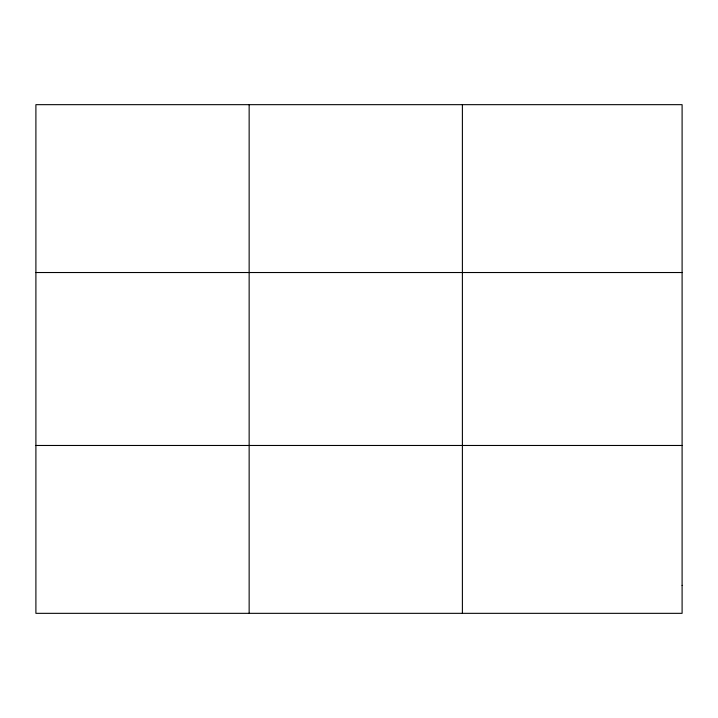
<?xml version="1.0" encoding="UTF-8"?>
<svg xmlns="http://www.w3.org/2000/svg" width="718" height="718" viewBox="0 0 718 718"><rect width="100%" height="100%" fill="white"/><g stroke="black" fill="none" stroke-linecap="round" stroke-linejoin="round"><path stroke-width="1.08" d="M249.146 613.334L249.146 104.666M462.392 613.334L462.392 104.666M35.9 272.526L682.1 272.526M35.9 445.474L682.1 445.474M682.1 585.358L682.1 613.334L35.9 613.334L35.9 104.666L682.1 104.666L682.1 585.358"/></g></svg>
